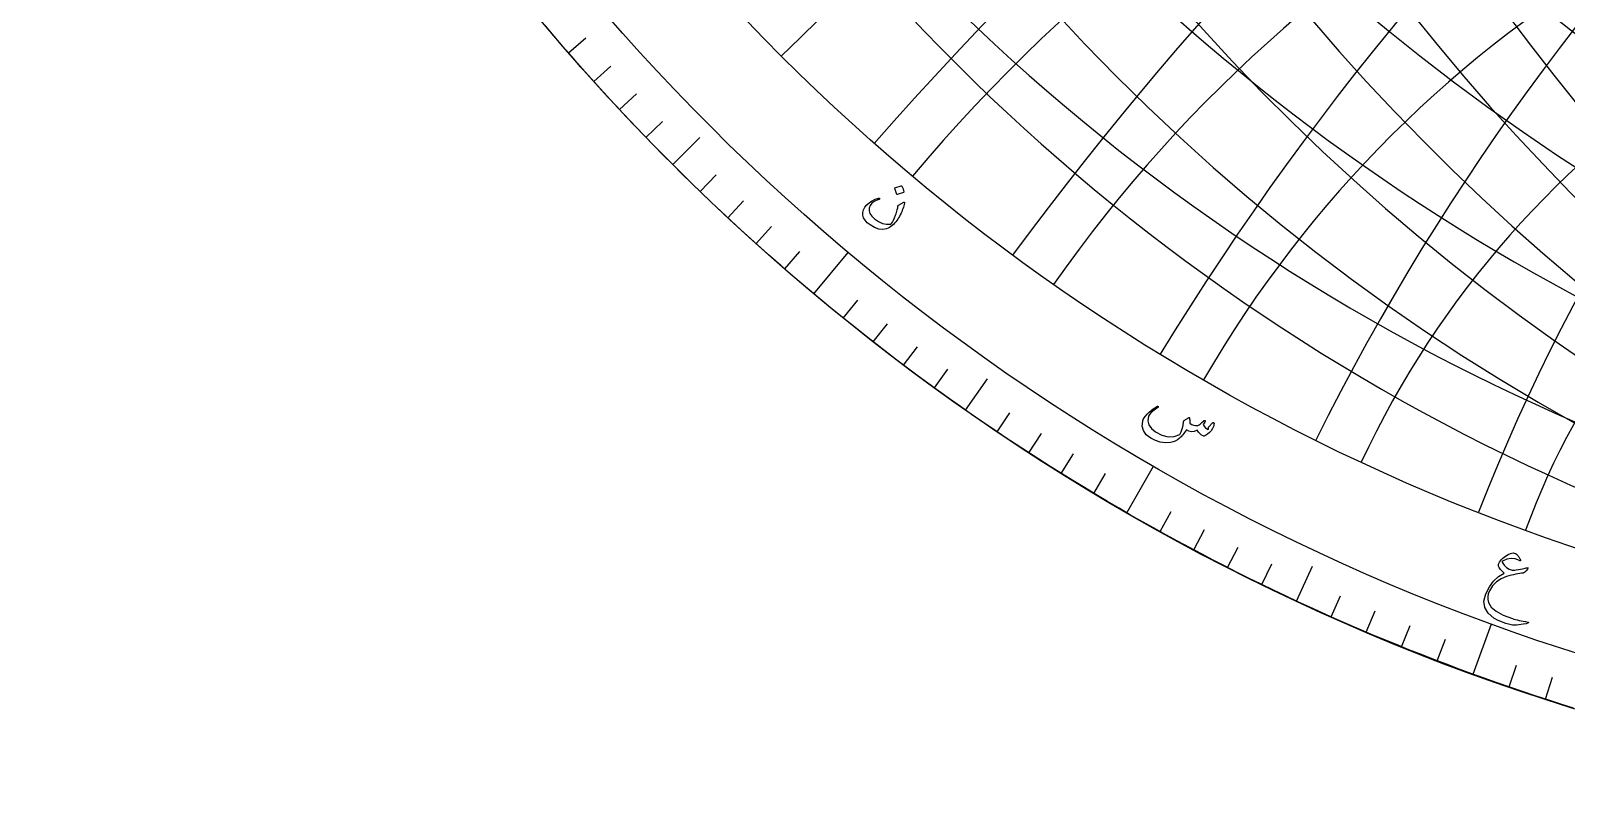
# Model space of a CAD drawing. Header units: millimetres. Extents: x -92 to 92, y -92 to 120.
# Drawn here: x -92.5 to -27.7, y -92.5 to -59.8 of the extents above; entities that cross this region are included whole.
import ezdxf

# ---------------------------------------------------------------- set-up
doc = ezdxf.new("R2010")
doc.units = ezdxf.units.MM
for name, color, linetype in [('CUT_OUTER', 1, 'Continuous'), ('ENGRAVE', 7, 'Continuous'), ('ENGRAVE_FINE', 8, 'Continuous'), ('TEXT', 5, 'Continuous')]:
    doc.layers.add(name, color=color, linetype=linetype)

msp = doc.modelspace()

# ---------------------------------------------------------------- linework, layer by layer
at = {"layer": 'CUT_OUTER'}
msp.add_lwpolyline([(-27.394, -88.3506), (-27.9356, -88.1808), (-28.4761, -88.0077), (-29.0156, -87.8314), (-29.5539, -87.6517), (-30.0912, -87.4687), (-30.6273, -87.2824), (-31.1623, -87.0928), (-31.6961, -86.9), (-32.2287, -86.7039), (-32.7601, -86.5045), (-33.2903, -86.3018), (-33.8192, -86.0959), (-34.3468, -85.8868), (-34.8732, -85.6744), (-35.3982, -85.4589), (-35.9219, -85.24), (-36.4443, -85.018), (-36.9652, -84.7928), (-37.4848, -84.5644), (-38.003, -84.3328), (-38.5197, -84.098), (-39.035, -83.8601), (-39.5488, -83.619), (-40.0612, -83.3748), (-40.572, -83.1274), (-41.0813, -82.8769), (-41.589, -82.6232), (-42.0952, -82.3665), (-42.5998, -82.1067), (-43.1028, -81.8437), (-43.6042, -81.5777), (-44.1039, -81.3086), (-44.602, -81.0365), (-45.0984, -80.7613), (-45.5931, -80.483), (-46.0861, -80.2018), (-46.5773, -79.9175), (-47.0668, -79.6302), (-47.5545, -79.3399), (-48.0404, -79.0466), (-48.5245, -78.7504), (-49.0068, -78.4511), (-49.4873, -78.149), (-49.9659, -77.8438), (-50.4426, -77.5358), (-50.9174, -77.2248), (-51.3902, -76.9109), (-51.8612, -76.5942), (-52.3302, -76.2745), (-52.7972, -75.952), (-53.2623, -75.6266), (-53.7253, -75.2984), (-54.1863, -74.9673), (-54.6453, -74.6334), (-55.1022, -74.2967), (-55.557, -73.9572), (-56.0098, -73.6149), (-56.4604, -73.2699), (-56.9089, -72.922), (-57.3553, -72.5715), (-57.7995, -72.2182), (-58.2415, -71.8622), (-58.6814, -71.5035), (-59.119, -71.1421), (-59.5544, -70.778), (-59.9876, -70.4112), (-60.4185, -70.0418), (-60.8471, -69.6698), (-61.2735, -69.2951), (-61.6975, -68.9178), (-62.1192, -68.538), (-62.5386, -68.1555), (-62.9556, -67.7705), (-63.3702, -67.383), (-63.7825, -66.9929), (-64.1924, -66.6002), (-64.5998, -66.2051), (-65.0048, -65.8075), (-65.4074, -65.4074), (-65.8075, -65.0048), (-66.2051, -64.5998), (-66.6002, -64.1924), (-66.9929, -63.7825), (-67.383, -63.3702), (-67.7705, -62.9556), (-68.1555, -62.5386), (-68.538, -62.1192), (-68.9178, -61.6975), (-69.2951, -61.2735), (-69.6698, -60.8471), (-70.0418, -60.4185), (-70.4112, -59.9876), (-70.778, -59.5544)], dxfattribs=at)
at = {"layer": 'ENGRAVE'}
for points in [[(-65.4074, -65.4074), (-64.2627, -64.2627)], [(-59.4579, -70.8591), (-58.0011, -69.1231)], [(-53.0558, -75.7716), (-52.1273, -74.4456)], [(-46.25, -80.1073), (-45.1169, -78.1447)], [(-39.0922, -83.8335), (-38.4081, -82.3664)], [(-31.6369, -86.9216), (-30.8618, -84.792)]]:
    msp.add_lwpolyline(points, dxfattribs=at)
for radius in [92.5, 90.2338, 86.025, 86.025]:
    msp.add_circle((0, 0), radius, dxfattribs=at)
for centre, radius, start, end in [((15.1685, 0), 87.3521, 100, 260), ((31.3105, 0), 91.5459, 110, 250), ((49.6666, 0), 99.3331, 120, 240), ((72.1835, 0), 112.2977, 130, 230), ((102.5206, 0), 133.8311, 140, 220), ((0, -112.2977), 72.1835, 40, 140), ((0, -99.3331), 49.6666, 30, 150), ((0, -91.5459), 31.3105, 20, 160)]:
    msp.add_arc(centre, radius, start, end, dxfattribs=at)
at = {"layer": 'ENGRAVE_FINE'}
for points in [[(-69.8106, -60.6855), (-69.0776, -60.0483)], [(-68.7409, -61.8946), (-68.0191, -61.2447)], [(-67.6502, -63.0848), (-66.9399, -62.4225)], [(-66.5389, -64.2559), (-65.8403, -63.5812)], [(-64.2559, -66.5389), (-63.5812, -65.8403)], [(-63.0848, -67.6502), (-62.4225, -66.9399)], [(-61.8946, -68.7409), (-61.2447, -68.0191)], [(-60.6855, -69.8106), (-60.0483, -69.0776)], [(-58.2121, -71.886), (-57.6009, -71.1312)], [(-56.9487, -72.891), (-56.3507, -72.1256)], [(-55.6679, -73.8738), (-55.0834, -73.0981)], [(-54.3701, -74.8341), (-53.7992, -74.0483)], [(-51.7253, -76.686), (-51.1822, -75.8808)], [(-50.3791, -77.577), (-49.8501, -76.7625)], [(-49.0175, -78.4444), (-48.5028, -77.6208)], [(-47.641, -79.288), (-47.1408, -78.4555)], [(-44.8449, -80.9023), (-44.374, -80.0528)], [(-43.4261, -81.6727), (-42.9701, -80.8151)], [(-41.9941, -82.4181), (-41.5532, -81.5527)], [(-40.5493, -83.1384), (-40.1236, -82.2655)], [(-37.6231, -84.503), (-37.2281, -83.6157)], [(-36.1426, -85.1467), (-35.7631, -84.2527)], [(-34.6511, -85.7645), (-34.2873, -84.864)], [(-33.149, -86.3562), (-32.801, -85.4494)], [(-30.1151, -87.4605), (-29.7988, -86.5421)], [(-28.5841, -87.9727), (-28.2839, -87.049)]]:
    msp.add_lwpolyline(points, dxfattribs=at)
for centre, radius, start, end in [((7.5262, 0), 86.3536, 95, 265), ((23.0503, 0), 89.0596, 105, 255), ((40.1141, 0), 94.9181, 115, 245), ((60.2354, 0), 105.0171, 125, 235), ((86.025, 0), 121.6577, 135, 225), ((-6.8976, -3.0111), 86.3536, 298.583333, 108.583334), ((-13.9016, -6.0687), 87.3521, 303.583333, 103.583333), ((-21.1251, -9.222), 89.0596, 308.583333, 98.583333), ((6.8976, 3.0111), 86.3536, 118.583333, 288.583334), ((13.9016, 6.0687), 87.3521, 123.583333, 283.583333), ((21.1251, 9.222), 89.0596, 128.583333, 278.583333), ((28.6955, 12.5268), 91.5459, 133.583333, 273.583333), ((36.7638, 16.049), 94.9181, 138.583333, 268.583333), ((45.5184, 19.8707), 99.3331, 143.583333, 263.583333), ((55.2044, 24.0991), 105.0171, 148.583333, 258.583333), ((66.1547, 28.8794), 112.2977, 153.583333, 253.583333), ((78.8401, 34.4171), 121.6577, 158.583333, 248.583333), ((93.958, 41.0167), 133.8311, 163.583333, 243.583333), ((112.5954, 49.1527), 149.98, 168.583333, 238.583333), ((136.5551, 59.6122), 172.05, 173.583333, 233.583333), ((169.0732, 73.8077), 203.5525, 178.583333, 228.583333), ((-28.6955, -12.5268), 91.5459, 313.583333, 93.583333), ((216.6114, 94.5602), 251.5203, 183.583333, 223.583333), ((294.2353, 128.4463), 332.3751, 188.583333, 218.583333), ((447.1245, 195.189), 495.3982, 193.583333, 213.583333), ((901.1467, 393.3892), 987.0262, 198.5833333, 208.5833333), ((-901.1467, -393.3892), 987.0262, 18.5833333, 28.5833333), ((-447.1245, -195.189), 495.3982, 13.583333, 33.583333), ((-294.2353, -128.4463), 332.3751, 8.583333, 38.583333), ((-216.6114, -94.5602), 251.5203, 3.583333, 43.583333), ((-169.0732, -73.8077), 203.5525, 358.583333, 48.583333), ((-136.5551, -59.6122), 172.05, 353.583333, 53.583333), ((-112.5954, -49.1527), 149.98, 348.583333, 58.583333), ((-93.958, -41.0167), 133.8311, 343.583333, 63.583333), ((-78.8401, -34.4171), 121.6577, 338.583333, 68.583333), ((-66.1547, -28.8794), 112.2977, 333.583333, 73.583333), ((-55.2044, -24.0991), 105.0171, 328.583333, 78.583333), ((-45.5184, -19.8707), 99.3331, 323.583333, 83.583333), ((-36.7638, -16.049), 94.9181, 318.583333, 88.583333), ((81.4378, -186.5516), 184.4812, 88.583333, 138.583333), ((68.8342, -157.6802), 148.9997, 83.583333, 143.583333), ((60.0044, -137.4536), 122.8564, 78.583333, 148.583333), ((53.5435, -122.6535), 102.5206, 73.583333, 153.583333), ((48.6731, -111.4968), 86.025, 68.583333, 158.583333), ((0, -121.6577), 86.025, 45, 135), ((0, -105.0171), 60.2354, 35, 145), ((0, -94.9181), 40.1141, 25, 155)]:
    msp.add_arc(centre, radius, start, end, dxfattribs=at)
at = {"layer": 'TEXT'}
for points in [[(-55.7685, -66.3039), (-55.763, -66.3034), (-55.7574, -66.305), (-55.7516, -66.3089), (-55.7456, -66.315), (-55.7155, -66.3724), (-55.6916, -66.4319), (-55.6738, -66.4933), (-55.6621, -66.5567), (-55.6624, -66.5646), (-55.6648, -66.5707), (-55.6693, -66.5752), (-55.6758, -66.5779), (-55.9403, -66.667), (-55.9481, -66.6679), (-55.9543, -66.6644), (-55.9589, -66.6567), (-55.962, -66.6447), (-55.9646, -66.6343), (-55.9691, -66.6182), (-55.9754, -66.5965), (-55.9836, -66.5692), (-55.9938, -66.536), (-56.0065, -66.4967), (-56.0216, -66.4512), (-56.039, -66.3996), (-56.0407, -66.392), (-56.0401, -66.3864), (-56.037, -66.3828), (-56.0316, -66.3812)], [(-55.6305, -67.0315), (-55.6443, -67.0888), (-55.6601, -67.1474), (-55.678, -67.2074), (-55.698, -67.2687), (-55.7206, -67.3313), (-55.7463, -67.3954), (-55.7752, -67.4609), (-55.8073, -67.5279), (-55.8411, -67.593), (-55.8773, -67.6555), (-55.9158, -67.7153), (-55.9566, -67.7724), (-55.9998, -67.8269), (-56.0457, -67.8791), (-56.0941, -67.9288), (-56.1452, -67.9762), (-56.2032, -68.0223), (-56.2619, -68.0607), (-56.3214, -68.0912), (-56.3816, -68.1141), (-56.5465, -68.143), (-56.7187, -68.1264), (-56.898, -68.0643), (-57.0842, -67.9565), (-57.2039, -67.8607), (-57.2935, -67.7586), (-57.3531, -67.6505), (-57.3825, -67.5363), (-57.3811, -67.4229), (-57.3528, -67.3128), (-57.2976, -67.2059), (-57.2157, -67.1023), (-57.1114, -67.0075), (-56.9956, -66.9298), (-56.8681, -66.869), (-56.7292, -66.8252), (-56.7107, -66.8224), (-56.6965, -66.8241), (-56.6867, -66.8304), (-56.6813, -66.8412), (-56.6797, -66.8553), (-56.6864, -66.8677), (-56.7012, -66.8782), (-56.7242, -66.8869), (-56.8837, -66.9553), (-57.0036, -67.0371), (-57.0838, -67.1326), (-57.1242, -67.242), (-57.1251, -67.3563), (-57.0865, -67.4711), (-57.0084, -67.5863), (-56.8907, -67.7017), (-56.7261, -67.8145), (-56.557, -67.888), (-56.3838, -67.9223), (-56.2066, -67.9173), (-56.2018, -67.9159), (-56.1964, -67.9125), (-56.1904, -67.9071), (-56.1837, -67.8996), (-56.1372, -67.8363), (-56.0917, -67.7552), (-56.0473, -67.6565), (-56.0039, -67.5401), (-55.9839, -67.4799), (-55.9659, -67.4235), (-55.95, -67.3707), (-55.936, -67.3215), (-55.9244, -67.2761), (-55.9153, -67.2344), (-55.9087, -67.1964), (-55.9048, -67.1621), (-55.902, -67.1448), (-55.897, -67.1309), (-55.8897, -67.1204), (-55.8802, -67.1132), (-55.6603, -66.9946), (-55.645, -66.9898), (-55.6349, -66.9943), (-55.6301, -67.0082), (-55.6305, -67.0315)], [(-42.6317, -76.3122), (-42.6203, -76.3029), (-42.6094, -76.2978), (-42.5991, -76.2968), (-42.5893, -76.3001), (-42.5787, -76.3078), (-42.5713, -76.3173), (-42.5671, -76.3286), (-42.5662, -76.3417), (-42.5698, -76.3845), (-42.5823, -76.4331), (-42.6039, -76.4874), (-42.6345, -76.5475), (-42.694, -76.6403), (-42.7628, -76.7217), (-42.841, -76.7915), (-42.9285, -76.8499), (-42.9539, -76.8615), (-42.9781, -76.8679), (-43.0012, -76.8691), (-43.0232, -76.8651), (-43.0925, -76.8319), (-43.1579, -76.7797), (-43.2193, -76.7085), (-43.2766, -76.6184), (-43.3992, -76.6739), (-43.5166, -76.6904), (-43.6287, -76.6679), (-43.7354, -76.6065), (-43.7717, -76.6619), (-43.8082, -76.7142), (-43.845, -76.7634), (-43.8821, -76.8095), (-43.9197, -76.8529), (-43.958, -76.8938), (-43.9969, -76.9323), (-44.0366, -76.9684), (-44.1156, -77.0293), (-44.2027, -77.0772), (-44.2982, -77.1123), (-44.4018, -77.1345), (-44.6224, -77.1474), (-44.8343, -77.1232), (-45.0375, -77.0619), (-45.2316, -76.9635), (-45.4257, -76.8112), (-45.5482, -76.639), (-45.5992, -76.4475), (-45.5788, -76.2369), (-45.5539, -76.1715), (-45.5138, -76.1005), (-45.4585, -76.0241), (-45.3879, -75.9422), (-45.3025, -75.8573), (-45.2044, -75.7745), (-45.0934, -75.6938), (-44.9698, -75.6152), (-44.961, -75.6108), (-44.9525, -75.6091), (-44.9441, -75.6099), (-44.9359, -75.6134), (-44.9288, -75.6186), (-44.9234, -75.6245), (-44.9198, -75.6312), (-44.9181, -75.6386), (-44.9192, -75.6473), (-44.9225, -75.6551), (-44.928, -75.6621), (-44.9357, -75.6682), (-45.0968, -75.775), (-45.2166, -75.8702), (-45.295, -75.9541), (-45.3319, -76.0267), (-45.3551, -76.2214), (-45.3136, -76.3976), (-45.2072, -76.5549), (-45.036, -76.6933), (-44.7635, -76.8304), (-44.5024, -76.8937), (-44.2532, -76.8834), (-44.0162, -76.7995), (-43.9542, -76.6902), (-43.9061, -76.5647), (-43.8718, -76.4232), (-43.8511, -76.2657), (-43.8503, -76.249), (-43.8473, -76.2354), (-43.8419, -76.2249), (-43.8343, -76.2176), (-43.8023, -76.1957), (-43.772, -76.1752), (-43.7435, -76.1563), (-43.7168, -76.1388), (-43.692, -76.1231), (-43.6694, -76.1095), (-43.6489, -76.0981), (-43.6306, -76.0889), (-43.6214, -76.0858), (-43.614, -76.0867), (-43.6084, -76.0915), (-43.6046, -76.1002), (-43.6034, -76.1059), (-43.6019, -76.1143), (-43.6003, -76.1257), (-43.5985, -76.1398), (-43.5968, -76.1565), (-43.5956, -76.1757), (-43.595, -76.1973), (-43.5947, -76.2213), (-43.5932, -76.2682), (-43.5896, -76.3037), (-43.5839, -76.3277), (-43.5762, -76.3402), (-43.5088, -76.3865), (-43.4312, -76.4147), (-43.3433, -76.4247), (-43.2453, -76.4166), (-43.2015, -76.3991), (-43.1464, -76.3609), (-43.0802, -76.302), (-43.0029, -76.2224), (-42.9955, -76.2149), (-42.9869, -76.2099), (-42.977, -76.2074), (-42.9658, -76.2074), (-42.9561, -76.2088), (-42.9479, -76.2121), (-42.9411, -76.2172), (-42.9359, -76.2242), (-42.9352, -76.2471), (-42.9493, -76.2814), (-42.9784, -76.3271), (-43.0224, -76.3841), (-42.9865, -76.4488), (-42.9402, -76.504), (-42.8836, -76.5496), (-42.8167, -76.5857), (-42.8064, -76.5652), (-42.7999, -76.5476), (-42.7972, -76.5327), (-42.7983, -76.5207), (-42.8005, -76.5086), (-42.8, -76.4982), (-42.7968, -76.4892), (-42.7908, -76.4818)], [(-29.9486, -81.8023), (-29.8983, -81.8065), (-29.8489, -81.8254), (-29.8002, -81.859), (-29.7523, -81.9072), (-29.7293, -81.9357), (-29.7087, -81.9634), (-29.6906, -81.9905), (-29.6749, -82.0169), (-29.6615, -82.0425), (-29.6504, -82.067), (-29.6417, -82.0905), (-29.6352, -82.1129), (-29.6328, -82.1333), (-29.6402, -82.1427), (-29.6572, -82.1412), (-29.6838, -82.1286), (-29.8545, -82.0534), (-30.0304, -82.0326), (-30.212, -82.066), (-30.3995, -82.1538), (-30.4067, -82.1613), (-30.41, -82.1708), (-30.4094, -82.1821), (-30.4049, -82.1952), (-30.3277, -82.3152), (-30.2314, -82.4111), (-30.1161, -82.4828), (-29.982, -82.5304), (-29.9562, -82.5344), (-29.921, -82.5342), (-29.8765, -82.53), (-29.8226, -82.5216), (-29.7226, -82.501), (-29.6343, -82.4828), (-29.5578, -82.467), (-29.4929, -82.4536), (-29.4397, -82.4427), (-29.3982, -82.4342), (-29.3684, -82.4282), (-29.3502, -82.4247), (-29.3263, -82.4256), (-29.3169, -82.4358), (-29.322, -82.4553), (-29.3416, -82.4843), (-29.4032, -82.5568), (-29.4532, -82.6092), (-29.4915, -82.6417), (-29.5182, -82.6542), (-29.5891, -82.6614), (-29.6652, -82.6719), (-29.7465, -82.6856), (-29.8331, -82.7027), (-29.9248, -82.7229), (-30.0217, -82.7464), (-30.1239, -82.7731), (-30.2314, -82.8031), (-30.458, -82.8917), (-30.6533, -83.0211), (-30.8173, -83.1916), (-30.9498, -83.4033), (-30.9983, -83.5273), (-31.0213, -83.6508), (-31.0185, -83.7738), (-30.99, -83.8963), (-30.8761, -84.088), (-30.6694, -84.2658), (-30.3697, -84.4287), (-29.9771, -84.576), (-29.9147, -84.5939), (-29.8471, -84.612), (-29.7742, -84.6302), (-29.6961, -84.6485), (-29.6128, -84.6667), (-29.5246, -84.6844), (-29.4314, -84.7017), (-29.3332, -84.7186), (-29.3166, -84.7225), (-29.305, -84.7275), (-29.2985, -84.7337), (-29.297, -84.7411), (-29.3223, -84.7659), (-29.3979, -84.7907), (-29.5239, -84.8153), (-29.7003, -84.8396), (-29.8061, -84.8496), (-29.8967, -84.8528), (-29.9724, -84.8492), (-30.0329, -84.8388), (-30.2506, -84.7789), (-30.4438, -84.7122), (-30.6124, -84.6389), (-30.7565, -84.5591), (-31.0061, -84.3488), (-31.146, -84.1066), (-31.1764, -83.8332), (-31.0979, -83.5288), (-30.9496, -83.2336), (-30.7714, -82.9908), (-30.5637, -82.8002), (-30.3266, -82.6615), (-30.4155, -82.575), (-30.4841, -82.495), (-30.5324, -82.4215), (-30.5606, -82.3547), (-30.5658, -82.33), (-30.5663, -82.305), (-30.5621, -82.2796), (-30.5532, -82.2539), (-30.5176, -82.1889), (-30.478, -82.1297), (-30.4342, -82.0762), (-30.3864, -82.0284), (-30.2735, -81.9381), (-30.163, -81.8704), (-30.0547, -81.8251), (-29.9486, -81.8023)]]:
    msp.add_lwpolyline(points, close=True, dxfattribs=at)

doc.saveas('drawing.dxf')
